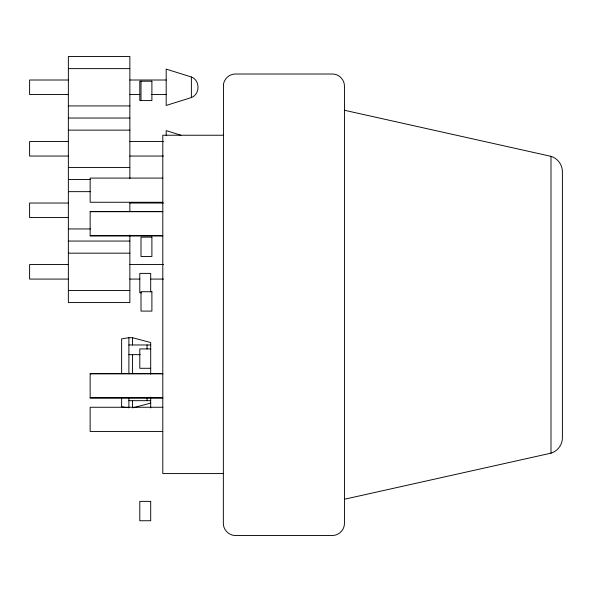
<?xml version="1.0" encoding="UTF-8"?>
<svg xmlns="http://www.w3.org/2000/svg" width="592" height="592" viewBox="0 0 592 592"><rect width="100%" height="100%" fill="white"/><g stroke="black" fill="none" stroke-linecap="round" stroke-linejoin="round"><path stroke-width="0.89" d="M191.379 97.547C200.2 94.209 200.2 80.342 191.379 76.997L166.189 69.109L166.189 105.435L191.379 97.547L191.379 76.997M344.44 499.248L550.997 453.169C557.642 451.23 562.481 444.651 562.4 437.747L562.4 171.761C562.481 164.85 557.642 158.271 550.997 156.34L344.44 110.26M133.392 407.703L150.694 403.093M150.694 374.144L150.694 342.546L132.527 337.706L128.893 337.706L121.634 338.861L121.634 373.737M68.354 68.628L129.863 68.628M68.354 80.009L29.6 80.009L29.6 94.535L68.354 94.535M129.863 80.009L166.189 80.009M129.863 94.535L139.853 94.535M151.663 94.535L166.189 94.535M68.354 105.924L129.863 105.924M68.354 118.03L129.863 118.03M68.354 130.136L129.863 130.136M223.502 135.235L162.8 135.235L162.8 473.57L223.502 473.57M68.354 141.525L29.6 141.525L29.6 156.051L68.354 156.051M129.863 141.525L163.466 141.525M129.863 156.051L163.466 156.051M68.354 167.432L129.863 167.432M162.8 178.081L90.147 178.081L90.147 202.264L162.8 202.264M68.354 179.546L90.384 179.546M68.354 191.653L90.384 191.653M68.354 203.034L29.6 203.034L29.6 217.567L68.354 217.567M129.863 203.034L163.466 203.034M162.8 211.499L90.147 211.499L90.147 235.89L162.8 235.89M90.147 211.707L162.8 211.707M68.354 228.949L90.384 228.949M90.147 235.683L162.8 235.683M68.354 241.055L129.863 241.055M68.354 253.169L129.863 253.169M68.354 264.55L29.6 264.55L29.6 279.084L68.354 279.084M129.863 264.55L163.466 264.55M129.863 279.084L139.853 279.084M150.753 279.084L163.466 279.084M68.354 290.465L129.863 290.465M141.614 292.759L139.793 292.759L139.793 273.386L150.694 273.386L150.694 291.841M128.893 344.973L150.694 344.973M150.694 348.917L139.793 348.917L139.793 368.291L150.694 368.291M128.893 354.66L140.26 354.66M162.8 373.611L90.147 373.611L90.147 398.002L162.8 398.002M90.147 373.818L162.8 373.818M90.147 397.794L162.8 397.794M128.893 400.673L150.694 400.673M162.8 407.259L90.147 407.259L90.147 431.442L162.8 431.442M127.08 407.644L121.634 406.778L121.634 397.602M180.96 135.25L166.189 130.625L166.189 135.22M550.997 156.34L550.997 453.169M150.694 397.151L150.694 407.94M147.06 344.973L147.06 349.006M147.06 397.439L147.06 400.673M141.007 81.215L141.007 100.588M132.527 337.706L132.527 344.973M132.527 354.66L132.527 373.73M132.527 400.673L132.527 407.94M129.863 178.68L129.863 56.514L68.354 56.514L68.354 302.571L129.863 302.571L129.863 235.002M129.863 202.568L129.863 211.662M128.893 337.706L128.893 373.73M128.893 397.439L128.893 407.94M223.45 84.575L223.347 523.343C223.206 529.818 228.971 535.619 235.453 535.486L332.327 535.486C338.816 535.619 344.574 529.818 344.44 523.343L344.44 86.158C344.574 79.683 338.816 73.882 332.327 74.015L235.453 74.015C229.548 73.926 224.124 78.706 223.45 84.575M151.9 81.215L139.793 81.215L139.793 100.588L151.9 100.588L151.9 81.215M151.9 237.133L141.007 237.133L141.007 256.506L151.9 256.506L151.9 237.133M151.9 291.723L141.007 291.723L141.007 311.096L151.9 311.096L151.9 291.723M150.694 501.372L139.793 501.372L139.793 520.745L150.694 520.745L150.694 501.372"/></g></svg>
